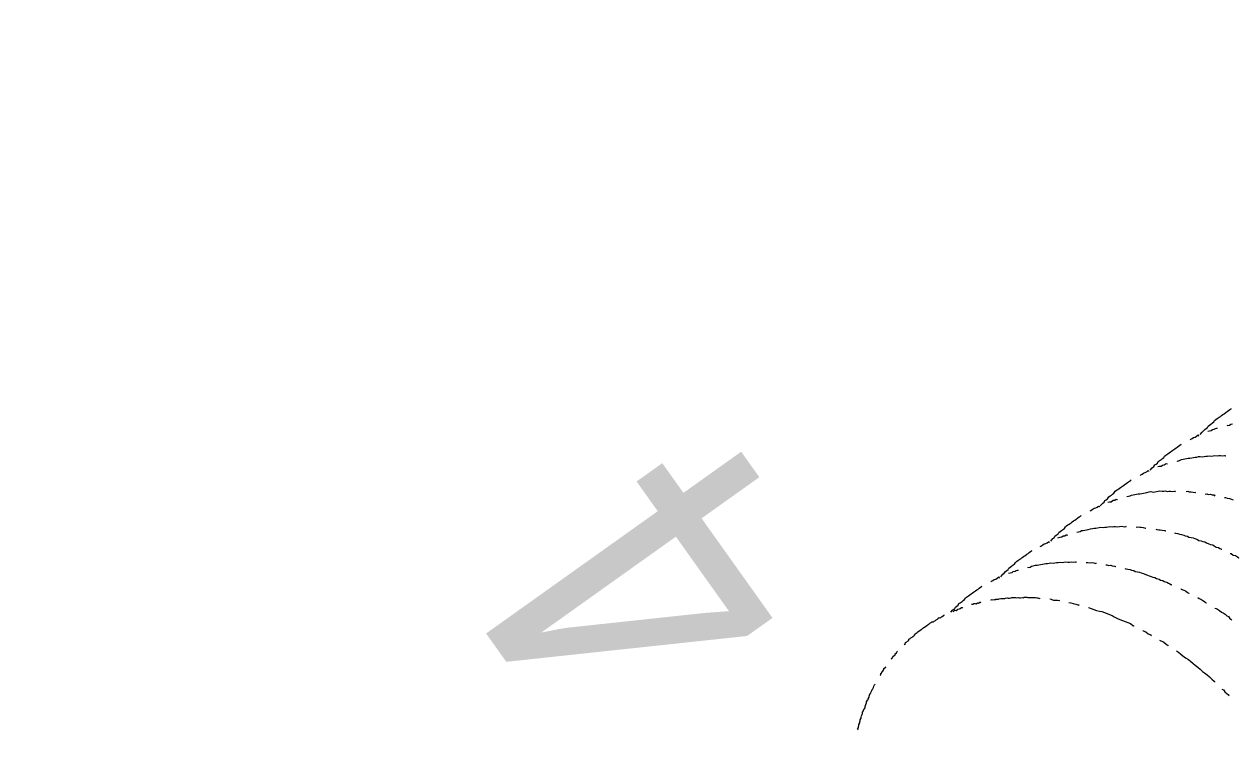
# Model space of a CAD drawing. Header units: feet. Extents: x 2321988 to 2329858, y 6722724 to 6730499.
# Drawn here: x 2326065.491 to 2326066.754, y 6726844.442 to 6726845.184 of the extents above; entities that cross this region are included whole.
import ezdxf
from ezdxf.enums import TextEntityAlignment as Align

# ---------------------------------------------------------------- set-up
doc = ezdxf.new("R2010")
doc.units = ezdxf.units.FT
doc.header["$MEASUREMENT"] = 0
doc.layers.add('C-BESS-EQUIPMENT', color=255, linetype='Continuous')
doc.styles.add('Midpoint Site Plan$0$Style-ENGINEERING', font='ENGINEERING.shx')

# ---------------------------------------------------------------- blocks, each defined once
blk = doc.blocks.new('Midpoint Site Plan$0$P1730-01-0001')
at = {"color": 0, "linetype": 'ByBlock', "lineweight": -2, "style": 'Midpoint Site Plan$0$Style-ENGINEERING', "width": 0.9}
blk.add_text('4', height=3.929, rotation=90, dxfattribs=at).set_placement((-20.852, 4.84), align=Align.MIDDLE_LEFT)
blk = doc.blocks.new('Midpoint Site Plan$0$A$C71e53a02')
at = {"lineweight": 9}
for points in [[(10.076, 3.708), (10.037, 3.718), (10.018, 3.718), (9.988, 3.727), (9.969, 3.727), (9.949, 3.727), (9.93, 3.737), (9.91, 3.737), (9.891, 3.737), (9.862, 3.737), (9.842, 3.737), (9.823, 3.747), (9.803, 3.747), (9.784, 3.747), (9.754, 3.747), (9.735, 3.747), (9.715, 3.747), (9.696, 3.747), (9.677, 3.747), (9.647, 3.747), (9.628, 3.747), (9.608, 3.747), (9.589, 3.747), (9.569, 3.747), (9.579, 3.747)], [(9.969, 3.688), (9.949, 3.679), (9.93, 3.669), (9.91, 3.669), (9.891, 3.659), (9.871, 3.659), (9.852, 3.649), (9.862, 3.649)], [(9.969, 3.688), (9.969, 3.688)], [(10.212, 3.727), (10.203, 3.727), (10.183, 3.727), (10.164, 3.727), (10.144, 3.718), (10.125, 3.718), (10.096, 3.718), (10.096, 3.708), (10.105, 3.708)], [(10.846, 3.708), (10.807, 3.718), (10.778, 3.718), (10.758, 3.727), (10.739, 3.727), (10.719, 3.727), (10.7, 3.737), (10.67, 3.737), (10.651, 3.737), (10.631, 3.737), (10.612, 3.737), (10.593, 3.747), (10.573, 3.747), (10.544, 3.747), (10.524, 3.747), (10.505, 3.747), (10.485, 3.747), (10.466, 3.747), (10.437, 3.747), (10.417, 3.747), (10.398, 3.747), (10.378, 3.747), (10.359, 3.747), (10.339, 3.747), (10.349, 3.747)], [(10.739, 3.688), (10.719, 3.679), (10.7, 3.669), (10.68, 3.669), (10.661, 3.659), (10.631, 3.659), (10.622, 3.649), (10.631, 3.649)], [(10.739, 3.688), (10.739, 3.688)], [(10.982, 3.727), (10.973, 3.727), (10.953, 3.727), (10.934, 3.727), (10.904, 3.718), (10.885, 3.718), (10.865, 3.718), (10.865, 3.708), (10.875, 3.708)], [(11.616, 3.708), (11.567, 3.718), (11.547, 3.718), (11.528, 3.727), (11.509, 3.727), (11.489, 3.727), (11.46, 3.737), (11.44, 3.737), (11.421, 3.737), (11.401, 3.737), (11.382, 3.737), (11.353, 3.747), (11.333, 3.747), (11.314, 3.747), (11.294, 3.747), (11.275, 3.747), (11.255, 3.747), (11.226, 3.747), (11.206, 3.747), (11.187, 3.747), (11.167, 3.747), (11.148, 3.747), (11.119, 3.747), (11.109, 3.747), (11.119, 3.747)], [(11.509, 3.688), (11.489, 3.679), (11.47, 3.669), (11.44, 3.669), (11.421, 3.659), (11.401, 3.659), (11.392, 3.649), (11.401, 3.649)], [(11.509, 3.688), (11.509, 3.688)], [(11.752, 3.727), (11.742, 3.727), (11.723, 3.727), (11.694, 3.727), (11.674, 3.718), (11.655, 3.718), (11.635, 3.718), (11.625, 3.708), (11.635, 3.708)], [(12.376, 3.708), (12.337, 3.718), (12.317, 3.718), (12.298, 3.727), (12.278, 3.727), (12.249, 3.727), (12.23, 3.737), (12.21, 3.737), (12.191, 3.737), (12.171, 3.737), (12.142, 3.737), (12.122, 3.747), (12.103, 3.747), (12.083, 3.747), (12.064, 3.747), (12.035, 3.747), (12.015, 3.747), (11.996, 3.747), (11.976, 3.747), (11.957, 3.747), (11.928, 3.747), (11.908, 3.747), (11.889, 3.747), (11.879, 3.747), (11.889, 3.747)], [(12.278, 3.688), (12.249, 3.679), (12.23, 3.669), (12.21, 3.669), (12.191, 3.659), (12.171, 3.659), (12.161, 3.649), (12.171, 3.649)], [(12.278, 3.688), (12.278, 3.688)], [(12.522, 3.727), (12.512, 3.727), (12.483, 3.727), (12.463, 3.727), (12.444, 3.718), (12.425, 3.718), (12.405, 3.718), (12.395, 3.708), (12.405, 3.708)], [(13.146, 3.708), (13.107, 3.718), (13.087, 3.718), (13.058, 3.727), (13.038, 3.727), (13.019, 3.727), (12.999, 3.737), (12.98, 3.737), (12.96, 3.737), (12.931, 3.737), (12.912, 3.737), (12.892, 3.747), (12.873, 3.747), (12.853, 3.747), (12.824, 3.747), (12.805, 3.747), (12.785, 3.747), (12.766, 3.747), (12.746, 3.747), (12.717, 3.747), (12.697, 3.747), (12.678, 3.747), (12.658, 3.747), (12.639, 3.747), (12.649, 3.747)], [(13.038, 3.688), (13.019, 3.679), (12.999, 3.669), (12.98, 3.669), (12.96, 3.659), (12.941, 3.659), (12.921, 3.649), (12.931, 3.649)], [(13.038, 3.688), (13.038, 3.688)], [(13.282, 3.727), (13.272, 3.727), (13.253, 3.727), (13.233, 3.727), (13.214, 3.718), (13.194, 3.718), (13.165, 3.718), (13.165, 3.708), (13.175, 3.708)], [(13.915, 3.708), (13.876, 3.718), (13.847, 3.718), (13.828, 3.727), (13.808, 3.727), (13.789, 3.727), (13.769, 3.737), (13.75, 3.737), (13.721, 3.737), (13.701, 3.737), (13.682, 3.737), (13.662, 3.747), (13.643, 3.747), (13.613, 3.747), (13.594, 3.747), (13.574, 3.747), (13.555, 3.747), (13.535, 3.747), (13.506, 3.747), (13.487, 3.747), (13.467, 3.747), (13.448, 3.747), (13.428, 3.747), (13.409, 3.747), (13.418, 3.747)], [(13.643, 3.64), (13.633, 3.63), (13.613, 3.63), (13.604, 3.62), (13.594, 3.61), (13.574, 3.61), (13.565, 3.601), (13.545, 3.601), (13.535, 3.591), (13.545, 3.591)], [(13.643, 3.64), (13.643, 3.64)], [(13.886, 3.698), (13.876, 3.698), (13.857, 3.698), (13.847, 3.688), (13.828, 3.688), (13.818, 3.688), (13.799, 3.679), (13.789, 3.679), (13.769, 3.679), (13.76, 3.669), (13.769, 3.669)], [(14.627, 3.718), (14.607, 3.718), (14.598, 3.727), (14.578, 3.727), (14.568, 3.727), (14.549, 3.727), (14.539, 3.737), (14.52, 3.737), (14.51, 3.737), (14.49, 3.737), (14.481, 3.737), (14.461, 3.737), (14.451, 3.737), (14.432, 3.747), (14.422, 3.747), (14.403, 3.747), (14.393, 3.747), (14.373, 3.747), (14.364, 3.747), (14.344, 3.747), (14.334, 3.747), (14.315, 3.747), (14.305, 3.747), (14.286, 3.747), (14.276, 3.747), (14.257, 3.747), (14.247, 3.747), (14.237, 3.747), (14.218, 3.747), (14.208, 3.747), (14.188, 3.747), (14.179, 3.747), (14.159, 3.737), (14.149, 3.737), (14.13, 3.737), (14.12, 3.737), (14.101, 3.737), (14.091, 3.737), (14.071, 3.737), (14.062, 3.727), (14.042, 3.727), (14.032, 3.727), (14.013, 3.727), (14.003, 3.727), (14.013, 3.727)], [(14.861, 3.659), (14.851, 3.669), (14.841, 3.669), (14.822, 3.679), (14.812, 3.679), (14.792, 3.679), (14.783, 3.688), (14.763, 3.688), (14.753, 3.698), (14.744, 3.698), (14.753, 3.698)], [(9.735, 3.61), (9.725, 3.601), (9.706, 3.591), (9.686, 3.591), (9.667, 3.581)], [(10.505, 3.61), (10.495, 3.601), (10.466, 3.591), (10.446, 3.591), (10.427, 3.581), (10.407, 3.571), (10.388, 3.562), (10.368, 3.552), (10.349, 3.542), (10.329, 3.532), (10.31, 3.523), (10.29, 3.513), (10.271, 3.503), (10.251, 3.494), (10.232, 3.484), (10.212, 3.464), (10.193, 3.455), (10.173, 3.445), (10.154, 3.435), (10.135, 3.425), (10.115, 3.406), (10.096, 3.396), (10.076, 3.386), (10.057, 3.367), (10.037, 3.357), (10.018, 3.347), (9.998, 3.328), (9.979, 3.318), (9.969, 3.308), (9.979, 3.308)], [(11.275, 3.61), (11.255, 3.601), (11.236, 3.591), (11.216, 3.591), (11.197, 3.581), (11.177, 3.571), (11.158, 3.562), (11.138, 3.552), (11.119, 3.542), (11.099, 3.532), (11.08, 3.523), (11.06, 3.513), (11.041, 3.503), (11.012, 3.494), (10.992, 3.484), (10.973, 3.464), (10.953, 3.455), (10.934, 3.445), (10.914, 3.435), (10.895, 3.425), (10.875, 3.406), (10.856, 3.396), (10.836, 3.386), (10.826, 3.367), (10.807, 3.357), (10.787, 3.347), (10.768, 3.328), (10.748, 3.318), (10.739, 3.308), (10.748, 3.308)], [(12.044, 3.61), (12.025, 3.601), (12.005, 3.591), (11.986, 3.591), (11.967, 3.581), (11.947, 3.571), (11.928, 3.562), (11.908, 3.552), (11.879, 3.542), (11.859, 3.532), (11.84, 3.523), (11.82, 3.513), (11.801, 3.503), (11.781, 3.494), (11.762, 3.484), (11.742, 3.464), (11.723, 3.455), (11.703, 3.445), (11.684, 3.435), (11.664, 3.425), (11.645, 3.406), (11.625, 3.396), (11.606, 3.386), (11.586, 3.367), (11.567, 3.357), (11.547, 3.347), (11.528, 3.328), (11.518, 3.318), (11.499, 3.308), (11.509, 3.308)], [(12.805, 3.61), (12.795, 3.601), (12.775, 3.591), (12.756, 3.591), (12.736, 3.581), (12.707, 3.571), (12.688, 3.562), (12.668, 3.552), (12.649, 3.542), (12.629, 3.532), (12.61, 3.523), (12.59, 3.513), (12.571, 3.503), (12.551, 3.494), (12.532, 3.484), (12.512, 3.464), (12.493, 3.455), (12.473, 3.445), (12.454, 3.435), (12.434, 3.425), (12.415, 3.406), (12.395, 3.396), (12.376, 3.386), (12.356, 3.367), (12.337, 3.357), (12.317, 3.347), (12.298, 3.328), (12.278, 3.318), (12.269, 3.308), (12.278, 3.308)], [(13.418, 3.542), (13.409, 3.542), (13.399, 3.532), (13.379, 3.523), (13.37, 3.513), (13.36, 3.513), (13.341, 3.503), (13.331, 3.494), (13.321, 3.494), (13.302, 3.484), (13.292, 3.474), (13.272, 3.464), (13.263, 3.455), (13.253, 3.455), (13.233, 3.445), (13.224, 3.435), (13.214, 3.425), (13.194, 3.416), (13.185, 3.416), (13.175, 3.406), (13.155, 3.396), (13.146, 3.386), (13.136, 3.377), (13.116, 3.367), (13.107, 3.357), (13.097, 3.347), (13.077, 3.338), (13.068, 3.328), (13.058, 3.328), (13.038, 3.318), (13.029, 3.308), (13.019, 3.299), (13.009, 3.289), (12.99, 3.279), (12.98, 3.269), (12.97, 3.26), (12.951, 3.25), (12.941, 3.24), (12.931, 3.23), (12.921, 3.221), (12.902, 3.201), (12.912, 3.201)], [(13.535, 3.591), (13.535, 3.591)], [(15.095, 3.581), (15.085, 3.581), (15.075, 3.591), (15.065, 3.591), (15.046, 3.601), (15.036, 3.601), (15.017, 3.61), (15.007, 3.62), (14.987, 3.62), (14.978, 3.62), (14.987, 3.62)], [(15.718, 3.182), (15.718, 3.191), (15.699, 3.201), (15.689, 3.211), (15.679, 3.221), (15.67, 3.23), (15.65, 3.24), (15.64, 3.25), (15.631, 3.26), (15.621, 3.269), (15.601, 3.279), (15.592, 3.289), (15.582, 3.299), (15.562, 3.308), (15.553, 3.318), (15.543, 3.328), (15.523, 3.338), (15.514, 3.347), (15.504, 3.347), (15.484, 3.357), (15.475, 3.367), (15.465, 3.377), (15.455, 3.386), (15.436, 3.396), (15.426, 3.406), (15.406, 3.416), (15.397, 3.416), (15.387, 3.425), (15.367, 3.435), (15.358, 3.445), (15.348, 3.455), (15.328, 3.464), (15.319, 3.464), (15.309, 3.474), (15.289, 3.484), (15.28, 3.494), (15.27, 3.494), (15.25, 3.503), (15.241, 3.513), (15.221, 3.523), (15.212, 3.523), (15.221, 3.523)], [(15.212, 3.523), (15.212, 3.523)], [(10.631, 3.23), (10.612, 3.221), (10.602, 3.201), (10.583, 3.191), (10.563, 3.172), (10.544, 3.152), (10.554, 3.152)], [(10.631, 3.23), (10.631, 3.23)], [(11.401, 3.23), (11.382, 3.221), (11.362, 3.201), (11.353, 3.191), (11.333, 3.172), (11.314, 3.152), (11.323, 3.152)], [(11.401, 3.23), (11.401, 3.23)], [(12.171, 3.23), (12.152, 3.221), (12.132, 3.201), (12.113, 3.191), (12.093, 3.172), (12.083, 3.152), (12.074, 3.152), (12.083, 3.152)], [(12.171, 3.23), (12.171, 3.23)], [(12.902, 3.201), (12.902, 3.201)], [(10.456, 3.065), (10.437, 3.055), (10.427, 3.036), (10.407, 3.026), (10.388, 3.006), (10.368, 2.987), (10.368, 2.977), (10.378, 2.977)], [(10.544, 3.152), (10.544, 3.152)], [(11.216, 3.065), (11.206, 3.055), (11.187, 3.036), (11.177, 3.026), (11.158, 3.006), (11.138, 2.987), (11.128, 2.977), (11.138, 2.977)], [(11.314, 3.152), (11.314, 3.152)], [(11.986, 3.065), (11.976, 3.055), (11.957, 3.036), (11.937, 3.026), (11.928, 3.006), (11.908, 2.987), (11.898, 2.977), (11.908, 2.977)], [(12.805, 3.123), (12.795, 3.113), (12.785, 3.094), (12.775, 3.084), (12.766, 3.074), (12.736, 3.055), (12.717, 3.036), (12.727, 3.036)], [(12.805, 3.123), (12.805, 3.123)], [(10.281, 2.889), (10.271, 2.88), (10.261, 2.86), (10.242, 2.841), (10.222, 2.821), (10.212, 2.802)], [(11.051, 2.889), (11.041, 2.88), (11.021, 2.86), (11.012, 2.841), (10.992, 2.821), (10.973, 2.802), (10.963, 2.782), (10.943, 2.763), (10.934, 2.743), (10.914, 2.724), (10.895, 2.704), (10.885, 2.685), (10.865, 2.655), (10.856, 2.636), (10.836, 2.616), (10.826, 2.597), (10.807, 2.577), (10.797, 2.558), (10.778, 2.529), (10.768, 2.509), (10.748, 2.49), (10.739, 2.47), (10.729, 2.441), (10.709, 2.422), (10.7, 2.402), (10.69, 2.383), (10.7, 2.383)], [(11.82, 2.889), (11.811, 2.88), (11.791, 2.86), (11.772, 2.841), (11.762, 2.821), (11.742, 2.802), (11.733, 2.782), (11.713, 2.763), (11.694, 2.743), (11.684, 2.724), (11.664, 2.704), (11.655, 2.685), (11.635, 2.655), (11.625, 2.636), (11.606, 2.616), (11.596, 2.597), (11.577, 2.577), (11.567, 2.558), (11.547, 2.529), (11.538, 2.509), (11.518, 2.49), (11.509, 2.47), (11.489, 2.441), (11.479, 2.422), (11.47, 2.402), (11.46, 2.383), (11.47, 2.383)], [(12.639, 2.948), (12.619, 2.928), (12.6, 2.909), (12.58, 2.88), (12.561, 2.86), (12.551, 2.85), (12.561, 2.85)], [(12.473, 2.753), (12.454, 2.724), (12.434, 2.694), (12.415, 2.665), (12.386, 2.636), (12.366, 2.616), (12.347, 2.587), (12.327, 2.558), (12.308, 2.529), (12.288, 2.5), (12.278, 2.47), (12.259, 2.431), (12.239, 2.402), (12.22, 2.373), (12.2, 2.344), (12.181, 2.314), (12.161, 2.285), (12.152, 2.246), (12.142, 2.236), (12.152, 2.236)], [(12.473, 2.753), (12.473, 2.753)], [(10.631, 2.275), (10.622, 2.266), (10.612, 2.236), (10.593, 2.217), (10.583, 2.188), (10.573, 2.168), (10.583, 2.168)], [(11.392, 2.275), (11.392, 2.266), (11.372, 2.236), (11.362, 2.217), (11.353, 2.188), (11.343, 2.168), (11.353, 2.168)], [(12.083, 2.129), (12.083, 2.119), (12.064, 2.09), (12.054, 2.051), (12.035, 2.022), (12.035, 2.012), (12.044, 2.012)], [(11.284, 2.061), (11.275, 2.042), (11.265, 2.022), (11.255, 1.993), (11.245, 1.973), (11.236, 1.944), (11.245, 1.944)], [(11.187, 1.827), (11.177, 1.817), (11.167, 1.798), (11.158, 1.769), (11.148, 1.739), (11.138, 1.72), (11.128, 1.691), (11.119, 1.661), (11.109, 1.642), (11.109, 1.613), (11.099, 1.584)], [(11.236, 1.944), (11.236, 1.944)], [(11.986, 1.905), (11.976, 1.886), (11.957, 1.856), (11.947, 1.817), (11.937, 1.788), (11.947, 1.788)], [(11.889, 1.671), (11.879, 1.642), (11.869, 1.603), (11.859, 1.574), (11.85, 1.535), (11.83, 1.496), (11.82, 1.457), (11.811, 1.428), (11.801, 1.389), (11.791, 1.35), (11.781, 1.311), (11.772, 1.272), (11.762, 1.242), (11.752, 1.203), (11.742, 1.164), (11.733, 1.126), (11.723, 1.087), (11.723, 1.077), (11.733, 1.077)], [(11.703, 0.95), (11.694, 0.931), (11.694, 0.901), (11.684, 0.862), (11.674, 0.833), (11.684, 0.833)]]:
    blk.add_lwpolyline(points, dxfattribs=at)

msp = doc.modelspace()

# ---------------------------------------------------------------- wipeouts: each hides what was drawn before it
msp.add_wipeout([(2326064.1746, 6726849.7753), (2326064.7175, 6726850.1621), (2326071.5356, 6726840.5926), (2326070.9926, 6726840.2058)]).dxf.layer = 'C-BESS-EQUIPMENT'

# ---------------------------------------------------------------- next in the draw order: block references
at = {"layer": 'C-BESS-EQUIPMENT', "yscale": 0.08333333333333331, "zscale": 0.08333333333333331}
for name, p, xscale, rotation in [('Midpoint Site Plan$0$P1730-01-0001', (2326067.8551, 6726845.1839), 0.08333333333333331, 35.46898082920265), ('Midpoint Site Plan$0$A$C71e53a02', (2326067.5836, 6726844.9905), -0.08333333333333331, 35.46898082920264)]:
    msp.add_blockref(name, p, dxfattribs=dict(at, xscale=xscale, rotation=rotation))

# ---------------------------------------------------------------- next in the draw order: wipeouts: each hides what was drawn before it
msp.add_wipeout([(2326044.1544, 6726887.5417), (2326077.858, 6726840.2369), (2326077.4083, 6726839.9165), (2326043.7047, 6726887.2214)]).dxf.layer = 'C-BESS-EQUIPMENT'

# ---------------------------------------------------------------- next in the draw order: wipeouts: each hides what was drawn before it
msp.add_wipeout([(2326040.0822, 6726884.6404), (2326073.7858, 6726837.3356), (2326073.3362, 6726837.0152), (2326039.6325, 6726884.3201)]).dxf.layer = 'C-BESS-EQUIPMENT'

# ---------------------------------------------------------------- next in the draw order: wipeouts: each hides what was drawn before it
msp.add_wipeout([(2326036.0101, 6726881.739), (2326069.7137, 6726834.4343), (2326069.264, 6726834.1139), (2326035.5604, 6726881.4188)]).dxf.layer = 'C-BESS-EQUIPMENT'

doc.saveas('drawing.dxf')
